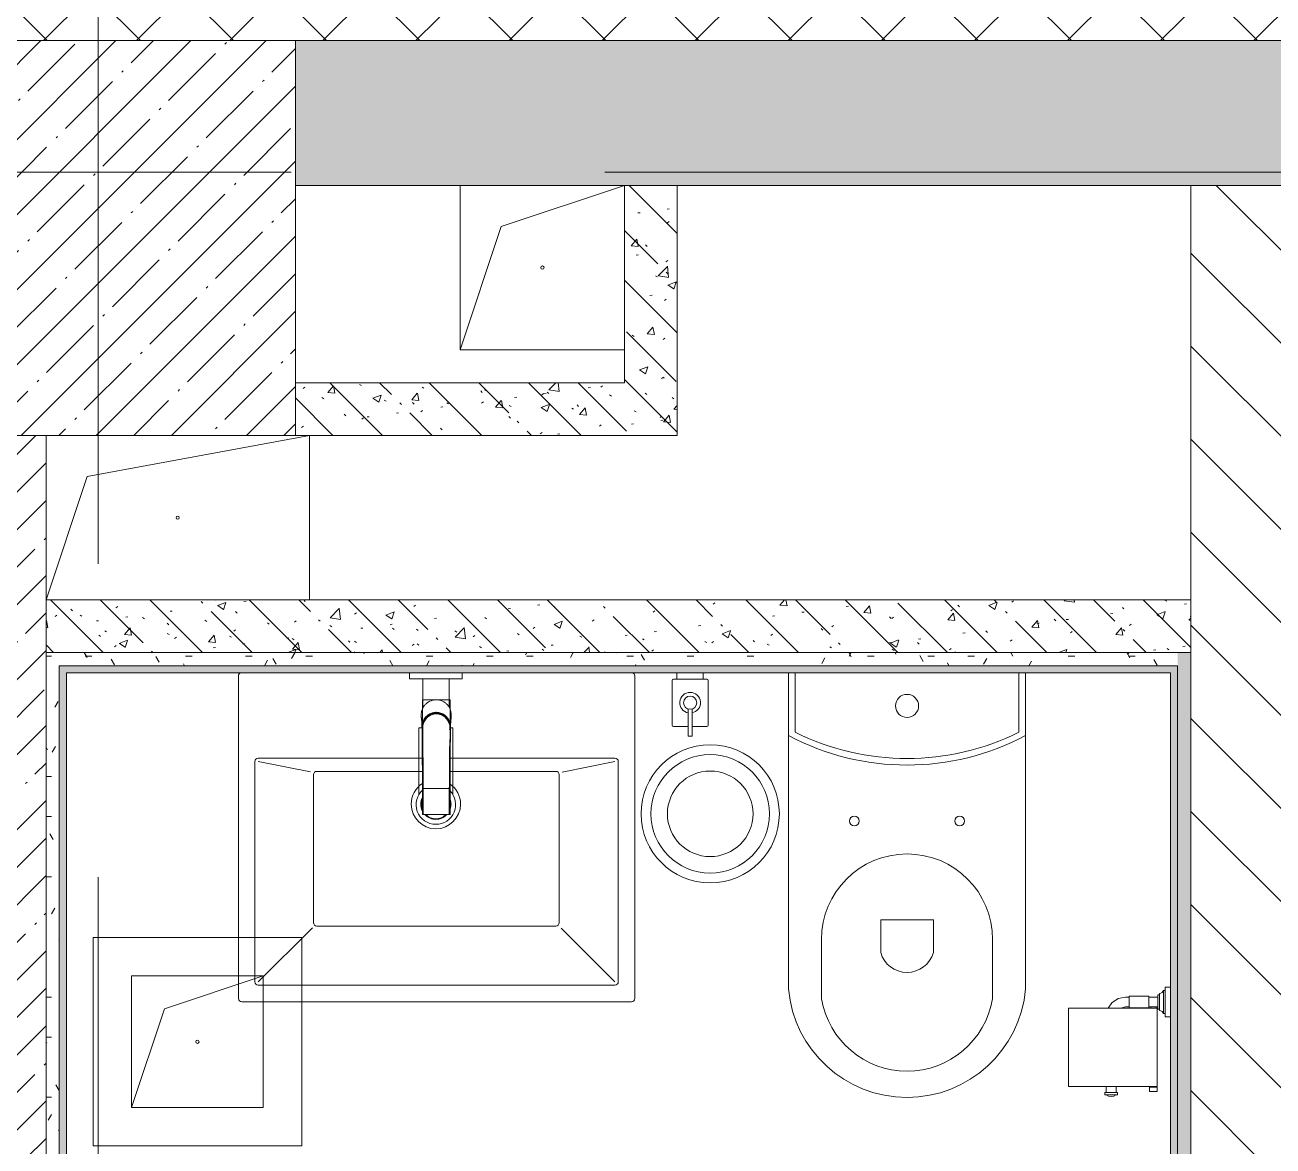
# Model space of a CAD drawing. Header units: millimetres. Extents: x -5714 to 188114, y -8553 to 29000.
# Drawn here: x 13899 to 15795, y 13520 to 15224 of the extents above; entities that cross this region are included whole.
import ezdxf

# ---------------------------------------------------------------- set-up
doc = ezdxf.new("R2010")
doc.units = ezdxf.units.MM
doc.linetypes.add('Осевая', pattern=[3175, 635, -476.25, 1587.5, -476.25])
for name, color, linetype, lineweight in [('0-1', 7, 'Continuous', 9), ('A-DETL-GENF', 7, 'Continuous', 9), ('A-GENM', 7, 'Continuous', 9), ('A-WALL', 7, 'Continuous', 9), ('I-WALL', 7, 'Continuous', 9), ('P-SANR-FIXT', 7, 'Continuous', 9), ('P-SANR-FIXT-1', 7, 'Continuous', 13), ('S-COLS', 7, 'Continuous', 9), ('Оси-2', 7, 'Осевая', 9)]:
    doc.layers.add(name, color=color, linetype=linetype, lineweight=lineweight)
doc.layers.add('A-WALL-1', color=7, linetype='Continuous', lineweight=9, true_color=0x3c3c3c)
doc.layers.add('A-WALL-FNSH-1', color=7, linetype='Continuous', lineweight=9, true_color=0x3c3c3c)
pattern_1 = [(135, (0, 0), (-75.43415, -75.43415), [106.68, -17.78, 3.556, -17.78]), (135, (0, 75.39), (-75.43415, -75.43415), []), (50, (0, 0), (127.5292, -11.1576), [13.335, -146.685]), (355, (0, 0), (-24.6697, 133.74), [10.668, -117.348]), (100.451, (10.63, -0.93), (102.8597, 122.5818), [11.333, -124.663]), (46.184, (0, 35.56), (189.7552, -29.4304), [20.002, -220.027]), (96.636, (15.81, 33.1), (166.1822, 173.1996), [17, -186.995]), (351.184, (0, 35.56), (166.184, 173.1976), [16.002, -176.022]), (21, (17.78, 26.67), (106.13027, -71.58603), [13.335, -146.685]), (326, (17.78, 26.67), (43.2619, 128.93175), [10.668, -117.348]), (71.451, (26.62, 20.7), (149.392, 57.34505), [11.333, -124.663]), (37.5, (0, 0), (2.16223, 59.18836), [3.353, -112.573, 3.353, -115.773, -117.792]), (37.5, (0, 0), (2.16223, 59.18836), [-235.052, 3.353, -114.44]), (7.5, (0, 0), (46.77386, 70.12615), [3.353, -64.567, 3.353, -109.906, -44.894]), (7.5, (0, 0), (46.77386, 70.12615), [-181.178, 3.353, -41.542]), (327.5, (-39.65, 0), (94.91367, -4.01009), [3.353, -41.097, 3.353, -135.331, -184.023]), (327.5, (-39.65, 0), (94.91367, -4.01009), [-183.134, 3.353, -180.67]), (317.5, (-57.43, 0), (103.69057, 17.79882), [3.353, -54.432, 3.353, -88.748, -130.683]), (317.5, (-57.43, 0), (103.69057, 17.79882), [-149.885, 3.353, -127.33])]
pattern_2 = [(45, (0, 0), (-57.02463, 57.02463), []), (45, (57.025, 0), (-57.02463, 57.02463), [100.806, -20.161, 3.353, -16.808])]
pattern_3 = [(0, (0, 0), (121.92, 30.48), [10.058, -81.382, 10.058, -81.382, -487.68]), (0, (0, 0), (121.92, 30.48), [-182.88, 10.058, -172.822, 10.058, -81.382, -213.36]), (0, (0, 0), (121.92, 30.48), [-457.2, 10.058, -50.902, 10.058, -142.342]), (120, (45.72, 15.24), (-87.356454, 90.345817), [10.058, -81.382, 10.058, -81.382, -487.68]), (120, (45.72, 15.24), (-87.356454, 90.345817), [-182.88, 10.058, -172.822, 10.058, -81.382, -213.36]), (120, (45.72, 15.24), (-87.356454, 90.345817), [-457.2, 10.058, -50.902, 10.058, -142.342]), (240, (60.96, 76.2), (-34.563546, -120.825817), [10.058, -81.382, 10.058, -81.382, -487.68]), (240, (60.96, 76.2), (-34.563546, -120.825817), [-182.88, 10.058, -172.822, 10.058, -81.382, -213.36]), (240, (60.96, 76.2), (-34.563546, -120.825817), [-457.2, 10.058, -50.902, 10.058, -142.342])]

# ---------------------------------------------------------------- blocks, each defined once
blk = doc.blocks.new('BSC_Колонна _Прямоугольная - 600х600-V3-План размещения напольных электротехнических лючков и розеток 3 этажа в осях 1-12')
at = {"layer": 'S-COLS'}
h = blk.add_hatch(dxfattribs=at)
h.set_pattern_fill('FP_4', color=256, style=0, pattern_type=2)
h.set_pattern_definition([(45, (-14010, -14900), (-57.02463, 57.02463), []), (45, (-13952.975, -14900), (-57.02463, 57.02463), [100.806, -20.161, 3.353, -16.808])])
h.paths.add_polyline_path([(-300, -300), (300, -300), (300, 300), (-300, 300), (-300, 25.7)])
for p, q in [((300, 300), (-300, 300)), ((-300, 300), (-300, -300)), ((300, -300), (300, 300)), ((-300, -300), (300, -300))]:
    blk.add_line(p, q, dxfattribs=at)
blk = doc.blocks.new('GM_Отверстие прямоугольное _в плите_ - Отверстие-V28-План размещения напольных электротехнических лючков и розеток 3 этажа в осях 1-12')
at = {"layer": 'A-GENM'}
for p, q in [((-137.5, 62.5), (200, 125)), ((200, 125), (200, -125)), ((200, -125), (200, 125)), ((-200, -125), (-137.5, 62.5))]:
    blk.add_line(p, q, dxfattribs=at)
for start, end in [(360, 180), (180, 360)]:
    blk.add_arc((0, 0), 2.5, start, end, dxfattribs=at)
blk = doc.blocks.new('GM_Отверстие прямоугольное _в плите_ - Отверстие-21611859-План размещения напольных электротехнических лючков и розеток 3 этажа в осях 1-12')
at = {"layer": 'A-GENM'}
for p, q in [((-100, -100), (-100, 100)), ((-100, 100), (100, 100)), ((100, 100), (-100, 100)), ((-100, 100), (-100, -100)), ((-50, 50), (100, 100)), ((100, 100), (100, -100)), ((100, -100), (100, 100)), ((-100, -100), (-50, 50)), ((100, -100), (-100, -100)), ((-100, -100), (100, -100))]:
    blk.add_line(p, q, dxfattribs=at)
for start, end in [(360, 180), (180, 360)]:
    blk.add_arc((0, 0), 2.5, start, end, dxfattribs=at)
blk = doc.blocks.new('GM_Отверстие прямоугольное _в плите_ - Отверстие-21605184-План размещения напольных электротехнических лючков и розеток 3 этажа в осях 1-12')
at = {"layer": 'A-GENM'}
for p, q in [((-125, -125), (-125, 125)), ((-125, 125), (-125, -125)), ((-62.5, 62.5), (125, 125)), ((-125, -125), (-62.5, 62.5)), ((125, -125), (-125, -125)), ((-125, -125), (125, -125))]:
    blk.add_line(p, q, dxfattribs=at)
for start, end in [(360, 180), (180, 360)]:
    blk.add_arc((0, 0), 2.5, start, end, dxfattribs=at)
blk = doc.blocks.new('мусорная корзина - Round_ Metal-30590745-План размещения напольных электротехнических лючков и розеток 3 этажа в осях 1-12')
at = {"layer": 'P-SANR-FIXT'}
for radius, start, end in [(105, 0, 180), (90, 360, 180), (65, 0, 180), (105, 180, 360), (90, 180, 360), (65, 180, 360)]:
    blk.add_arc((0, 0), radius, start, end, dxfattribs=at)
blk = doc.blocks.new('WC Seat_2 with Cistern-Wall Based - 640 x 360mm-30721024-План размещения напольных электротехнических лючков и розеток 3 этажа в осях 1-12')
at = {"layer": 'P-SANR-FIXT'}
for p, q in [((-5, 410.5), (-5, 500.5)), ((255, 500.5), (255, 410.5)), ((-55, 485.5), (-55, 100.5)), ((305, 100.5), (305, 485.5)), ((85, 430.5), (85, 380.5)), ((165, 380.5), (165, 430.5)), ((85, 380.5), (165, 380.5)), ((-55, 100.5), (-55, 5.5)), ((-45, 5.5), (-45, 95.6)), ((295, 95.6), (295, 5.5)), ((305, 5.5), (305, 100.5))]:
    blk.add_line(p, q, dxfattribs=at)
for centre, radius, start, end in [((125, 469.8), 180.7, 4.9791, 175.0209), ((125, 478.7), 131.8, 9.5273, 170.4727), ((125, 418.8), 41.7, 16.2602, 163.7398), ((125, 410.5), 130, 180, 360), ((45, 230.5), 7.5, 0, 180), ((45, 230.5), 7.5, 180, 360), ((205, 230.5), 7.5, 0, 180), ((205, 230.5), 7.5, 180, 360), ((125, -237), 382.5, 61.9275, 118.0725), ((125, -247), 382.5, 63.6122, 116.3878), ((125, 55.5), 17.5, 0, 180), ((125, 55.5), 17.5, 180, 360)]:
    blk.add_arc(centre, radius, start, end, dxfattribs=at)
blk = doc.blocks.new('Plumbing_Drainage_hansgrohe_56248XXX-RainDrain-Point-Complete-set-po - 800 Stainless Steel Optic-30807005-План размещения напольных электротехнических лючков и розеток 3 этажа в осях 1-12')
at = {"layer": 'A-DETL-GENF'}
for p, q in [((158.5, 158.5), (-158.5, 158.5)), ((-158.5, 158.5), (-158.5, -158.5)), ((158.5, -158.5), (158.5, 158.5)), ((-158.5, -158.5), (158.5, -158.5))]:
    blk.add_line(p, q, dxfattribs=at)
blk = doc.blocks.new('Sanitary_Toilet-Accessories_Gessi_Wall-mounted-paper-roll-holder-65449 - Chrome-30913797-План размещения напольных электротехнических лючков и розеток 3 этажа в осях 1-12')
at = {"layer": 'A-DETL-GENF'}
for p, q in [((15559.7, 13744.3), (15571, 13746.5)), ((15571, 13746.5), (15576.5, 13746.5)), ((15576.5, 13746.5), (15576.5, 13748)), ((15576.5, 13748), (15606.5, 13748)), ((15576.5, 13746.5), (15576.5, 13731.5)), ((15606.5, 13748), (15606.5, 13746.5)), ((15606.5, 13731.5), (15606.5, 13746.5)), ((15606.5, 13746.5), (15620, 13746.5)), ((15620, 13746.5), (15620, 13750)), ((15620, 13750), (15622.5, 13750)), ((15620, 13748), (15620, 13729.5)), ((15622.5, 13752), (15624.5, 13752.3)), ((15622.5, 13750), (15622.5, 13752)), ((15622.5, 13750), (15622.5, 13728)), ((15624.5, 13752.3), (15626.4, 13753.3)), ((15626.4, 13753.3), (15627.8, 13754.8)), ((15627.8, 13754.8), (15628.5, 13756.5)), ((15628.5, 13721.5), (15628.5, 13756.5)), ((15628.5, 13756.5), (15631, 13756.5)), ((15631, 13756.5), (15631, 13761.5)), ((15631, 13761.5), (15639, 13761.5)), ((15631, 13756.5), (15631, 13721.5)), ((15484.3, 13727.9), (15484.4, 13729.5)), ((15484.3, 13611.8), (15484.3, 13727.9)), ((15484.4, 13729.5), (15544.6, 13729.5)), ((15544.6, 13729.5), (15550.1, 13737.9)), ((15564.1, 13729.5), (15544.6, 13729.5)), ((15550.1, 13737.9), (15559.7, 13744.3)), ((15565.5, 13730.4), (15564.1, 13729.5)), ((15564.1, 13729.5), (15609.2, 13729.5)), ((15571, 13731.5), (15565.5, 13730.4)), ((15576.5, 13731.5), (15571, 13731.5)), ((15576.5, 13730), (15576.5, 13731.5)), ((15606.5, 13730), (15576.5, 13730)), ((15609.2, 13731.5), (15606.5, 13731.5)), ((15606.5, 13731.5), (15606.5, 13730)), ((15617.2, 13731.5), (15609.2, 13731.5)), ((15609.2, 13729.5), (15609.2, 13731.5)), ((15609.2, 13729.5), (15617.2, 13729.5)), ((15620, 13731.5), (15617.2, 13731.5)), ((15617.2, 13731.5), (15617.2, 13729.5)), ((15617.2, 13729.5), (15619.2, 13729.5)), ((15619.2, 13729.5), (15619.2, 13610.5)), ((15620, 13728), (15620, 13731.5)), ((15622.5, 13728), (15620, 13728)), ((15622.5, 13726), (15622.5, 13728)), ((15624.5, 13725.7), (15622.5, 13726)), ((15626.4, 13724.7), (15624.5, 13725.7)), ((15627.8, 13723.2), (15626.4, 13724.7)), ((15628.5, 13721.5), (15627.8, 13723.2)), ((15631, 13721.5), (15628.5, 13721.5)), ((15631, 13716.5), (15631, 13721.5)), ((15639, 13716.5), (15631, 13716.5)), ((15484.4, 13610.5), (15484.3, 13611.8)), ((15541.5, 13610.5), (15484.4, 13610.5)), ((15539.5, 13598), (15539.5, 13601.5)), ((15539.5, 13601.5), (15541.5, 13601.5)), ((15541.5, 13598), (15539.5, 13598)), ((15541.5, 13610.5), (15556.5, 13610.5)), ((15541.5, 13601.5), (15541.5, 13610.5)), ((15556.5, 13601.5), (15541.5, 13601.5)), ((15556.5, 13598), (15541.5, 13598)), ((15545, 13596.1), (15541.5, 13598)), ((15549, 13595.5), (15545, 13596.1)), ((15553, 13596.1), (15549, 13595.5)), ((15556.5, 13598), (15553, 13596.1)), ((15609.2, 13610.5), (15556.5, 13610.5)), ((15556.5, 13610.5), (15556.5, 13601.5)), ((15556.5, 13601.5), (15558.5, 13601.5)), ((15558.5, 13598), (15556.5, 13598)), ((15558.5, 13601.5), (15558.5, 13598)), ((15607.2, 13603), (15607.2, 13609.5)), ((15607.2, 13609.5), (15609.2, 13609.5)), ((15619.2, 13603), (15607.2, 13603)), ((15609.2, 13610.5), (15617.2, 13610.5)), ((15609.2, 13609.5), (15609.2, 13610.5)), ((15617.2, 13609.5), (15609.2, 13609.5)), ((15619.2, 13610.5), (15617.2, 13610.5)), ((15617.2, 13610.5), (15617.2, 13609.5)), ((15617.2, 13609.5), (15619.2, 13609.5)), ((15619.2, 13609.5), (15619.2, 13603))]:
    blk.add_line(p, q, dxfattribs=at)
blk = doc.blocks.new('сифон - Для раковины-30610345-План размещения напольных электротехнических лючков и розеток 3 этажа в осях 1-12')
at = {"layer": 'P-SANR-FIXT'}
for p, q in [((200, 40), (191.1, 40)), ((191.1, -40), (191.1, 40)), ((116.7, 26), (15, 26)), ((116.7, 26), (116.7, 19.7)), ((15, -26), (116.7, -26)), ((116.7, -20.9), (116.7, -26)), ((191.1, -40), (200, -40))]:
    blk.add_line(p, q, dxfattribs=at)
for start, end in [(40.2416, 180), (180, 315)]:
    blk.add_arc((0, 0), 30, start, end, dxfattribs=at)
at = {"layer": 'P-SANR-FIXT-1'}
for p, q in [((49, 20), (21.9, 20)), ((56, 20), (49, 20)), ((75, 20), (56, 20)), ((118.5, 20), (85.7, 20)), ((122.9, 20), (119.7, 20)), ((191.1, 20), (145.8, 20)), ((123.1, -20), (127.1, -20)), ((147.8, -20), (191.1, -20))]:
    blk.add_line(p, q, dxfattribs=at)
for radius, start, end in [(22.5, 62.2699, 118.0415), (21.5, 66.1704, 114.1325), (22.5, 134.3235, 180), (22.5, 180, 226.2662), (21.5, 136.6198, 180), (21.5, 180, 223.8422), (22.5, 246.9241, 292.7848), (21.5, 252, 288)]:
    blk.add_arc((0, 0), radius, start, end, dxfattribs=at)
blk = doc.blocks.new('раковина - 400 x 500mm-30602016-План размещения напольных электротехнических лючков и розеток 3 этажа в осях 1-12')
at = {"layer": 'P-SANR-FIXT'}
for p, q in [((-249.5, 5), (-249.5, 495)), ((-244.5, 500), (347.5, 500)), ((352.5, 495), (352.5, 5)), ((-219.5, 475), (322.5, 475)), ((-224.5, 135), (-224.5, 470)), ((-219.5, 470), (-137.6, 388.1)), ((322.5, 470), (240.2, 387.7)), ((327.5, 470), (327.5, 135)), ((-134.5, 155), (-134.5, 380)), ((-129.5, 385), (233.5, 385)), ((238.5, 155), (238.5, 380)), ((-219.5, 135), (-139.5, 151)), ((-126, 150), (-129.5, 150)), ((32.1, 150), (-126, 150)), ((233.5, 150), (72, 150)), ((322.5, 135), (242.8, 150.5)), ((32, 130), (-219.5, 130)), ((322.5, 130), (72, 130))]:
    blk.add_line(p, q, dxfattribs=at)
for centre, radius, start, end in [((-244.5, 495), 5, 90, 180), ((347.5, 495), 5, 0, 90), ((-219.5, 470), 5, 90, 180), ((322.5, 470), 5, 0, 90), ((-129.5, 380), 5, 90, 180), ((233.5, 380), 5, 0, 90), ((52.6, 199.9), 37.5, 0, 180), ((52.6, 199.9), 23, 45, 135), ((52.6, 199.9), 23, 0, 25.5883), ((52.6, 199.9), 37.5, 180, 235.1788), ((52.6, 199.9), 23, 161.2945, 180), ((52.6, 199.9), 23, 180, 198.334), ((52.6, 199.9), 37.5, 302.8581, 0), ((52.6, 199.9), 23, 334.8857, 0), ((-129.5, 155), 5, 180, 270), ((233.5, 155), 5, 270, 0), ((-219.5, 135), 5, 180, 270), ((322.5, 135), 5, 270, 360), ((-244.5, 5), 5, 180, 253.6883), ((347.5, 5), 5, 286.3117, 360)]:
    blk.add_arc(centre, radius, start, end, dxfattribs=at)
blk = doc.blocks.new('смеситель для раковины - Default-30607276-План размещения напольных электротехнических лючков и розеток 3 этажа в осях 1-12')
at = {"layer": '0-1'}
for p, q in [((-20.7, -16.7), (-20.7, -17.2)), ((20.8, -17.2), (20.8, -16.7)), ((22.8, -3), (21.8, -15.6)), ((-20.4, -97.4), (-20.3, -110)), ((-19.8, -111.8), (19.8, -111.8)), ((20.3, -110), (20.4, -97.4)), ((-19.8, -151.6), (19.7, -151.6))]:
    blk.add_line(p, q, dxfattribs=at)
at = {"layer": '0-1', "flags": 128}
for points in [[(12.1, 0.1), (14.4, -1.7), (18.1, -6.1), (20.4, -11.5), (21.2, -17.2), (21.2, -36.2), (21.1, -56), (21, -111.4)], [(-21.8, -15.6), (-22.1, -11.2), (-22.8, -3)], [(-18.9, -7.6), (-20, -10.3), (-20.8, -13.1), (-21.1, -18.6), (-21.1, -48.6), (-21.1, -93.2)], [(20.8, -150.7), (20.8, -150.6), (20.7, -150.3), (20.7, -149.8), (20.7, -149), (20.8, -147.8), (20.8, -146.9), (20.8, -145.1), (20.8, -142.9), (20.9, -128.2), (21.1, -55.9), (21.1, -88)], [(-20.7, -150.6), (-20.7, -150.5), (-20.7, -150.2), (-20.7, -149.8), (-20.7, -149.1), (-20.7, -148.1), (-20.7, -147.4), (-20.7, -146.4), (-20.7, -144.9), (-20.8, -144), (-20.8, -120.4), (-21.1, -93.2)], [(-19.8, -111.8), (-19.9, -111.8), (-20, -111.8), (-20.1, -111.8), (-20.1, -111.7), (-20.2, -111.7), (-20.3, -111.6), (-20.3, -111.5), (-20.3, -111.5), (-20.3, -111.4), (-20.3, -111.4), (-20.3, -111.4), (-20.3, -111.3), (-20.3, -111.2), (-20.3, -111), (-20.3, -110.8), (-20.3, -110.6), (-20.3, -110.3), (-20.3, -110)], [(20.3, -110), (20.3, -110.3), (20.3, -110.5), (20.3, -110.8), (20.3, -111), (20.3, -111.1), (20.3, -111.3), (20.3, -111.5), (20.3, -111.5), (20.3, -111.5), (20.2, -111.6), (20.2, -111.7), (20.1, -111.7), (20.1, -111.8), (19.8, -111.8)], [(20.9, -146.2), (20.9, -147.7), (20.8, -148.8), (20.8, -149.8), (20.8, -150.4), (20.7, -151.2), (20.6, -151.3), (20.5, -151.4), (20.4, -151.5), (20.2, -151.6), (20, -151.6), (19.7, -151.6)]]:
    blk.add_lwpolyline(points, dxfattribs=at)
at = {"layer": 'P-SANR-FIXT'}
for p, q in [((-21, -151.6), (-21, 23)), ((-21, 23), (21, 23)), ((21, 23), (21, -151.6)), ((0.6, 2.8), (-0.6, 2.8)), ((20.4, -11.1), (19.4, -12.9)), ((20.8, -19.8), (20.9, -18.5)), ((21.1, -18.4), (20.9, -18.4)), ((22.9, -0.9), (22.5, -5)), ((-20.8, -19.8), (-21, -19.9)), ((-20.8, -19.8), (-20.4, -22)), ((20.4, -22), (20.8, -19.8)), ((20.8, -19.8), (21, -19.9)), ((-19.8, -111.7), (-19.7, -144)), ((19.7, -144), (19.8, -111.7)), ((21, -151.6), (-21, -151.6))]:
    blk.add_line(p, q, dxfattribs=at)
at = {"layer": 'P-SANR-FIXT', "flags": 128}
for points in [[(11.1, -0.4), (9.8, 0.4), (6.1, 1.8), (2.1, 2.5), (-2.1, 2.5), (-6.1, 1.8), (-9.8, 0.4), (-13.1, -1.6), (-15.9, -4.1)], [(-0.6, 3.9), (-0.3, 3.9), (-0.1, 3.9), (0.1, 3.9), (0.3, 3.9), (0.6, 3.9)], [(-21.1, -16.4), (-21.1, -16.8), (-21.1, -17.2), (-21.1, -17.6), (-21.1, -18), (-21.1, -18.4)], [(-21.1, -88.1), (-20.9, -138.9), (-20.9, -145.3), (-20.8, -150.2), (-20.7, -149.4), (-20.7, -143.7), (-20.8, -118.3), (-21, -67.6), (-21.1, -42.2), (-21.1, -16.9)], [(-20.9, -18.5), (-20.9, -18.5), (-21, -18.5), (-21, -18.6), (-21, -18.6), (-21.1, -18.6), (-21.1, -18.6), (-21.1, -18.6)], [(-20.9, -18.5), (-20.9, -19.2), (-20.8, -19.8)], [(15.9, -4.1), (13.1, -1.6), (11.5, -0.5)], [(21.1, -16.9), (21.1, -42.2), (21, -67.6), (20.8, -118.3), (20.7, -143.7), (20.7, -149.4), (20.8, -150.2), (20.9, -145.3), (20.9, -138.9), (21.1, -88.1)], [(21.1, -18.4), (21.1, -18), (21.1, -17.6), (21.1, -17.2), (21.1, -16.8), (21.1, -16.4)], [(21.8, -15.2), (22.1, -10.8), (22.3, -7.9), (22.5, -5.6), (22.7, -3.2), (22.9, -0.9)], [(-19.9, -145.2), (-19.9, -133.8), (-20, -122.4), (-20, -111), (-20.1, -99.6), (-20.1, -88.1)], [(20.1, -88.1), (20.1, -94.5), (20.1, -100.8), (20, -107.2), (20, -113.5), (20, -119.9), (20, -126.2), (19.9, -132.6), (19.9, -138.9), (19.9, -145.2)]]:
    blk.add_lwpolyline(points, dxfattribs=at)
at = {"layer": 'P-SANR-FIXT'}
for centre, major_axis, ratio, start_param, end_param in [((0, -17.2), (20.8, 0), 0.98634, 0.924777, 2.669203), ((0, -16.7), (20.8, 0), 0.98634, 1.475706, 2.006619), ((0, -16.7), (20.8, 0), 0.98634, 1.175826, 1.320266), ((0, -17.2), (-20.8, 0), 0.98634, 5.983401, 6.283185), ((0, -16.7), (20.8, 0), 0.98634, 2.911123, 3.141593), ((0, -17.2), (20.8, 0), 0.98634, 3.141593, 3.245131), ((0, -16.7), (20.8, 0), 0.98634, 2.513274, 2.712058), ((0, -16.7), (20.8, 0), 0.98634, 2.199532, 2.288423), ((0, -16.7), (20.8, 0), 0.98634, 0.436433, 0.906939), ((0, -17.2), (20.8, 0), 0.98634, 0.478372, 0.784046), ((0, -17.2), (20.8, 0), 0.98634, 0, 0.299784), ((0, -16.7), (20.8, 0), 0.98634, 0, 0.23047), ((0, -17.2), (20.8, 0), 0.98634, 6.179646, 6.283185), ((-19.8, -109.7), (0.5, 0.002), 0.095848, 1.570429, 3.124299), ((19.8, -109.7), (-0.5, 0.002), 0.095846, 3.158887, 4.712983)]:
    blk.add_ellipse(centre, major_axis=major_axis, ratio=ratio, start_param=start_param, end_param=end_param, dxfattribs=at)
for points, knots in [([(-22.9, -0.3), (-22.9, 2.5), (-22.3, 6.4), (-20, 11.4), (-17.7, 14.7), (-14.9, 17.6), (-11.6, 20), (-7.9, 21.7), (-4.5, 22.6), (-1.5, 23), (1.9, 23), (6, 22.4), (10, 20.8), (12.8, 19.1), (14.8, 17.5), (16.7, 15.8), (18.8, 13.3), (21.9, 8.1), (22.9, 3.2), (22.9, -0.3)], [0, 0, 0, 0, 0.111111, 0.166667, 0.222222, 0.277778, 0.333333, 0.388889, 0.444444, 0.479167, 0.513889, 0.583333, 0.652778, 0.6875, 0.722222, 0.756944, 0.791667, 0.861111, 1, 1, 1, 1]), ([(-21.1, -16.9), (-21.1, -15.9), (-21, -14.3), (-20.6, -12.1), (-20.1, -10.6), (-19.6, -9), (-18.7, -7.1), (-17.3, -4.8), (-15.2, -2.3), (-12.8, -0.2), (-10, 1.5), (-7, 2.8), (-3.8, 3.7), (-1.6, 3.9), (-0.6, 3.9)], [0, 0, 0, 0, 0.1, 0.15, 0.2, 0.25, 0.3, 0.4, 0.5, 0.6, 0.7, 0.8, 0.9, 1, 1, 1, 1]), ([(21.1, -16.4), (21.1, -16), (21, -15.1), (20.8, -13.8), (20.6, -12.6), (20.3, -11.7), (20.2, -11.2), (20, -10.9), (19.9, -10.5), (19.7, -9.9), (19.3, -9), (18.6, -7.6), (17.7, -6.2), (17, -5.2), (16.4, -4.5), (15.8, -3.8), (15, -3), (13.9, -2), (12.7, -1.2), (11.7, -0.5), (10.9, -0.1), (10.1, 0.3), (9, 0.9), (6.9, 1.7), (2.6, 2.8), (-2.6, 2.8), (-6.9, 1.7), (-9.2, 0.7), (-11.2, -0.2), (-13.2, -1.5), (-14.9, -2.9), (-16.1, -4.2), (-17.3, -5.5), (-18.5, -7.2), (-19.6, -9.3), (-20.7, -12.4), (-21.1, -14.8), (-21.1, -16.4)], [0, 0, 0, 0, 0.027778, 0.055556, 0.083333, 0.097222, 0.104167, 0.111111, 0.118056, 0.125, 0.138889, 0.166667, 0.194444, 0.208333, 0.222222, 0.236111, 0.25, 0.277778, 0.305556, 0.319444, 0.333333, 0.347222, 0.361111, 0.388889, 0.444444, 0.555556, 0.611111, 0.638889, 0.666667, 0.708333, 0.75, 0.770833, 0.791667, 0.833333, 0.875, 0.916667, 1, 1, 1, 1]), ([(-0.6, 2.8), (-0.6, 2.9), (-0.6, 3.2), (-0.6, 3.6), (-0.6, 3.8), (-0.6, 3.9), (-0.6, 3.9)], [0, 0, 0, 0, 0.363636, 0.545455, 0.727273, 1, 1, 1, 1]), ([(0.6, 3.9), (2.7, 3.9), (7.1, 3.1), (12.9, 0), (16.7, -3.9), (19, -7.6), (20.2, -10.6), (21, -13.7), (21.1, -15.9), (21.1, -16.9)], [0, 0, 0, 0, 0.2, 0.4, 0.6, 0.7, 0.8, 0.9, 1, 1, 1, 1]), ([(0.6, 2.8), (0.6, 2.9), (0.6, 3.2), (0.6, 3.6), (0.6, 3.8), (0.6, 3.9), (0.6, 3.9)], [0, 0, 0, 0, 0.363636, 0.545455, 0.727273, 1, 1, 1, 1]), ([(-22.9, -0.9), (-22.9, -1.5), (-22.8, -2.5), (-22.7, -3.8), (-22.6, -4.8), (-22.5, -5.7), (-22.4, -6.6), (-22.3, -7.5), (-22.2, -8.7), (-22.1, -10.1), (-22, -12.1), (-21.9, -13.9), (-21.8, -15.2)], [0, 0, 0, 0, 0.166667, 0.25, 0.333333, 0.416667, 0.5, 0.583333, 0.666667, 0.75, 0.833333, 1, 1, 1, 1]), ([(-21.8, -15.2), (-21.8, -16.2), (-21.7, -18.4), (-21.6, -22.6), (-21.5, -27.6), (-21.4, -33.2), (-21.4, -38.3), (-21.3, -42.6), (-21.3, -45.9), (-21.3, -49.3), (-21.3, -52.8), (-21.2, -55.7), (-21.2, -58), (-21.2, -59.8), (-21.2, -61.5), (-21.2, -63.9), (-21.2, -66.8), (-21.2, -70.4), (-21.2, -73.9), (-21.1, -77.5), (-21.1, -82.2), (-21.1, -85.7), (-21.1, -88.1)], [0, 0, 0, 0, 0.083333, 0.166667, 0.25, 0.333333, 0.416667, 0.458333, 0.5, 0.541667, 0.583333, 0.625, 0.645833, 0.666667, 0.6875, 0.708333, 0.75, 0.791667, 0.833333, 0.875, 0.916667, 1, 1, 1, 1]), ([(-21.1, -18.4), (-21.1, -19.2), (-21.1, -20.8), (-21.1, -23.1), (-21.1, -25), (-21, -26.5), (-21, -27.6), (-21, -28.6), (-21, -30), (-21, -31.7), (-21, -33.4), (-21, -34.6), (-20.9, -35.2), (-20.9, -35.7), (-20.9, -36.3), (-20.9, -36.9), (-20.9, -38.1), (-20.9, -39.8), (-20.9, -41.4), (-20.8, -42.8), (-20.8, -44.1), (-20.8, -45.8), (-20.8, -48.6), (-20.7, -53.5), (-20.6, -60.7), (-20.6, -68.9), (-20.5, -76.5), (-20.5, -85.7), (-20.4, -92.7), (-20.4, -97.4)], [0, 0, 0, 0, 0.027778, 0.055556, 0.083333, 0.097222, 0.111111, 0.125, 0.138889, 0.166667, 0.194444, 0.208333, 0.215278, 0.222222, 0.229167, 0.236111, 0.25, 0.277778, 0.305556, 0.319444, 0.333333, 0.361111, 0.388889, 0.444444, 0.555556, 0.666667, 0.75, 0.833333, 1, 1, 1, 1]), ([(-21.1, -18.6), (-21.1, -18.7), (-21.1, -18.9), (-21.1, -19.2), (-21, -19.5), (-21, -19.7), (-21, -19.9)], [0, 0, 0, 0, 0.333333, 0.5, 0.666667, 1, 1, 1, 1]), ([(-20, -10.9), (-20.1, -11.4), (-20.5, -12.6), (-20.7, -13.9), (-20.8, -14.6)], [0, 0, 0, 0, 0.4, 1, 1, 1, 1]), ([(-15.9, -4.1), (-16.7, -5), (-18.4, -7.2), (-19.5, -9.5), (-20, -10.9)], [0, 0, 0, 0, 0.444444, 1, 1, 1, 1]), ([(20, -10.9), (19.6, -9.8), (18.5, -7.4), (17, -5.2), (15.9, -4.1)], [0, 0, 0, 0, 0.444444, 1, 1, 1, 1]), ([(20.8, -14.6), (20.7, -14.1), (20.5, -12.8), (20.2, -11.6), (20, -10.9)], [0, 0, 0, 0, 0.444444, 1, 1, 1, 1]), ([(20.4, -97.4), (20.4, -91.1), (20.5, -81.8), (20.6, -69.7), (20.7, -60), (20.7, -52.6), (20.8, -47.4), (20.8, -45.2), (20.8, -43.5), (20.9, -41.8), (20.9, -39.8), (20.9, -37.7), (20.9, -36.2), (20.9, -35.4), (21, -34.1), (21, -32.6), (21, -31), (21, -29.7), (21, -28.6), (21, -27.7), (21, -26.8), (21.1, -25.6), (21.1, -22.9), (21.1, -20.4), (21.1, -18.4)], [0, 0, 0, 0, 0.222222, 0.333333, 0.444444, 0.583333, 0.618056, 0.652778, 0.670139, 0.6875, 0.722222, 0.756944, 0.774306, 0.782986, 0.791667, 0.826389, 0.84375, 0.861111, 0.878472, 0.887153, 0.895833, 0.913194, 0.930556, 1, 1, 1, 1]), ([(21.1, -88.1), (21.1, -85.1), (21.1, -80.6), (21.2, -74.5), (21.2, -69.9), (21.2, -65.1), (21.2, -60), (21.2, -55.1), (21.3, -50.9), (21.3, -47.5), (21.3, -44.7), (21.3, -42.6), (21.4, -41), (21.4, -39.8), (21.4, -38.7), (21.4, -37.3), (21.4, -35.8), (21.4, -34.1), (21.5, -32.1), (21.5, -29.7), (21.5, -27), (21.6, -24.6), (21.7, -21.6), (21.7, -18.3), (21.8, -16.1), (21.8, -15.2)], [0, 0, 0, 0, 0.071429, 0.107143, 0.142857, 0.178571, 0.214286, 0.25, 0.285714, 0.321429, 0.357143, 0.392857, 0.410714, 0.428571, 0.446429, 0.464286, 0.5, 0.535714, 0.571429, 0.625, 0.678571, 0.732143, 0.785714, 0.892857, 1, 1, 1, 1]), ([(-20.6, -41.3), (-20.6, -41.2), (-20.7, -40.7), (-20.7, -40.1), (-20.8, -39.3), (-20.9, -38.5), (-20.9, -37.4), (-21, -35.5), (-21, -33.1), (-21, -30.9), (-20.9, -29.4), (-20.9, -28.7), (-20.9, -28.1), (-20.9, -27.6), (-20.9, -26.9), (-20.9, -25.6), (-20.9, -23.9), (-20.9, -21.9), (-21, -20.5), (-21, -19.9)], [0.6742747, 0.6742747, 0.6742747, 0.6742747, 0.6785714, 0.6964286, 0.7053571, 0.7142857, 0.7321429, 0.75, 0.7857143, 0.8214286, 0.8392857, 0.8482143, 0.8571429, 0.8660714, 0.875, 0.8928571, 0.9285714, 0.9642857, 1, 1, 1, 1]), ([(20.7, -37.5), (20.7, -37.9), (20.6, -38.5), (20.5, -39.2), (20.5, -40), (20.4, -41.3), (20.4, -43), (20.4, -44.6), (20.4, -45.8), (20.4, -46.4), (20.4, -46.9), (20.4, -47.4), (20.4, -48.1), (20.3, -49.2), (20.3, -50.7), (20.3, -52.6), (20.3, -54.6), (20.3, -57), (20.2, -60.3), (20.1, -66.9), (20, -78.4), (19.9, -90.5), (19.9, -97.4)], [0.2698282, 0.2698282, 0.2698282, 0.2698282, 0.2857143, 0.2946429, 0.3035714, 0.3214286, 0.3571429, 0.3928571, 0.4107143, 0.4196429, 0.4285714, 0.4375, 0.4464286, 0.4642857, 0.5, 0.5357143, 0.5714286, 0.6071429, 0.6428571, 0.7142857, 0.8571429, 1, 1, 1, 1]), ([(21, -19.9), (21, -20.5), (21, -21.9), (20.9, -23.9), (20.9, -25.6), (20.9, -26.8), (20.9, -27.5), (20.9, -28.3), (20.9, -29.2), (20.9, -30.9), (20.9, -32.5), (20.9, -33.6), (20.9, -33.9)], [0, 0, 0, 0, 0.0357143, 0.0714286, 0.1071429, 0.125, 0.1339286, 0.1428571, 0.1607143, 0.1785714, 0.2142857, 0.2233019, 0.2233019, 0.2233019, 0.2233019]), ([(-19.9, -97.4), (-19.9, -90.5), (-20, -78.4), (-20.1, -67), (-20.2, -60.5), (-20.2, -57.1), (-20.3, -54.8), (-20.3, -52.7), (-20.3, -50.8), (-20.3, -49.3), (-20.3, -48.2), (-20.4, -47.6), (-20.4, -47), (-20.4, -46.5), (-20.5, -45.9), (-20.5, -44.9), (-20.5, -44.1), (-20.5, -43.6)], [0, 0, 0, 0, 0.1428571, 0.2857143, 0.3571429, 0.3928571, 0.4285714, 0.4642857, 0.5, 0.5357143, 0.5535714, 0.5625, 0.5714286, 0.5803571, 0.5892857, 0.6071429, 0.6334797, 0.6334797, 0.6334797, 0.6334797]), ([(21, -86.6), (20.9, -86.7), (20.9, -86.8), (20.9, -87), (20.8, -87.2), (20.7, -87.5), (20.6, -87.8), (20.5, -88), (20.4, -88.2), (20.3, -88.3), (20.2, -88.2), (20.1, -88.1)], [0.4, 0.4, 0.4, 0.4, 0.4375, 0.5, 0.6, 0.65, 0.7, 0.75, 0.79375, 0.875, 1, 1, 1, 1]), ([(-19.8, -109.7), (-19.8, -110.1), (-19.8, -110.9), (-19.8, -111.7), (-19.8, -111.8), (-19.8, -111.8)], [0, 0, 0, 0, 0.2, 0.4, 0.5304452, 0.5304452, 0.5304452, 0.5304452]), ([(19.8, -111.8), (19.8, -111.8), (19.8, -111.7), (19.8, -110.9), (19.8, -110.1), (19.8, -109.7)], [0.4695252, 0.4695252, 0.4695252, 0.4695252, 0.6, 0.8, 1, 1, 1, 1]), ([(-19.8, -151.6), (-19.8, -151.6), (-19.8, -151.4), (-19.8, -149.5), (-19.9, -146.7), (-19.9, -145.2)], [0.5274141, 0.5274141, 0.5274141, 0.5274141, 0.6, 0.8, 1, 1, 1, 1]), ([(-19.7, -144), (-19.7, -145.5), (-19.7, -148.5), (-19.7, -151.2), (-19.7, -151.6), (-19.8, -151.6)], [0, 0, 0, 0, 0.2, 0.4, 0.5271653, 0.5271653, 0.5271653, 0.5271653]), ([(19.7, -151.6), (19.7, -151.6), (19.7, -151.6), (19.7, -151.2), (19.7, -150), (19.7, -148.3), (19.7, -146.2), (19.7, -144.8), (19.7, -144)], [0.4725879, 0.4725879, 0.4725879, 0.4725879, 0.5, 0.6, 0.7, 0.8, 0.9, 1, 1, 1, 1]), ([(19.9, -145.2), (19.9, -146), (19.9, -147.4), (19.8, -149.3), (19.8, -150.7), (19.8, -151.5), (19.8, -151.6), (19.7, -151.6)], [0, 0, 0, 0, 0.1, 0.2, 0.3, 0.4, 0.4724791, 0.4724791, 0.4724791, 0.4724791])]:
    blk.add_open_spline(points, degree=3, knots=knots, dxfattribs=at)
for points in [[(-20.7, -19.9), (-20.7, -17.5), (-19.9, -12.6), (-16.3, -6), (-10.7, -1.1), (-3.7, 1.6), (3.8, 1.6), (10.7, -1.1), (16.3, -6), (19.9, -12.6), (20.7, -17.5), (20.7, -19.9)], [(-0.6, 2.8), (-1.4, 2.7), (-2.2, 2.7), (-3, 2.5)], [(-22.6, -4.9), (-22.8, -3.6), (-22.9, -2.2), (-22.9, -0.9)], [(-21.4, -18.8), (-21.7, -17.6), (-21.8, -16.4), (-21.8, -15.2)], [(-21.1, -18.5), (-21.1, -18.4), (-21, -18.4), (-20.9, -18.4)], [(-20.8, -14.6), (-20.8, -15.2), (-20.9, -16.5), (-20.9, -17.7), (-20.9, -18.3)], [(-19.4, -12.9), (-19.8, -12.3), (-20.1, -11.7), (-20.4, -11.1)], [(21.8, -15.2), (21.8, -17.6), (21.2, -20.1), (20.2, -22.3)], [(20.9, -18.4), (20.9, -17.8), (20.9, -16.5), (20.8, -15.2), (20.8, -14.6)], [(20.9, -18.5), (21, -18.5), (21.1, -18.5), (21.1, -18.5)], [(21, -19.9), (21, -19.8), (21, -19.6), (21.1, -19.4), (21.1, -19.2), (21.1, -18.9), (21.1, -18.7), (21.1, -18.6), (21.1, -18.5)], [(-20.2, -22.3), (-20.6, -21.4), (-21, -20.5), (-21.2, -19.5)], [(-21, -19.9), (-20.9, -20.8), (-20.7, -21.7), (-20.4, -22.5)], [(20.4, -22.5), (20.7, -21.7), (20.9, -20.8), (21, -19.9)], [(-20.8, -88.2), (-20.7, -88.2), (-20.5, -88.2), (-20.2, -88.1), (-20.1, -88.1)], [(-20.1, -88.1), (-20.1, -87.3), (-20.1, -86.5), (-20, -85.7)], [(20, -85.7), (20.1, -86.5), (20.1, -87.3), (20.1, -88.1)], [(-19.8, -111.8), (-19.8, -111.8), (-19.8, -111.8), (-19.8, -111.8)], [(19.8, -111.8), (19.8, -111.8), (19.8, -111.8), (19.8, -111.8)]]:
    blk.add_open_spline(points, degree=3, dxfattribs=at)
blk = doc.blocks.new('TOY_Диспансер мыло - Дозатор Elegance new 11654 019001 хром-31009501-План размещения напольных электротехнических лючков и розеток 3 этажа в осях 1-12')
at = {"layer": 'A-GENM'}
for p, q in [((97.5, -84.7), (97.5, -17)), ((99.5, -15), (105, -15)), ((105, -15), (105, -5.5)), ((145, -15), (105, -15)), ((145, -5.5), (145, -15)), ((145, -15), (150.5, -15)), ((152.5, -17), (152.5, -84.7)), ((122.2, -87.7), (122.2, -60.3)), ((127.9, -60.3), (127.9, -87.7)), ((122.2, -86.7), (99.5, -86.7)), ((122.2, -86.7), (102.9, -86.7)), ((122.2, -101.6), (122.2, -86.7)), ((146.9, -86.7), (127.9, -86.7)), ((127.9, -86.7), (127.9, -101.6)), ((150.5, -86.7), (127.9, -86.7)), ((127.9, -101.6), (122.2, -101.6))]:
    blk.add_line(p, q, dxfattribs=at)
blk.add_circle((125, -50.7), 10, dxfattribs=at)
for centre, radius, start, end in [((99.5, -17), 2, 90, 180), ((150.5, -17), 2, 0, 90), ((125, -50.7), 15.7, 280.635, 259.5647), ((99.5, -84.7), 2, 180, 270), ((150.5, -84.7), 2, 270, 0)]:
    blk.add_arc(centre, radius, start, end, dxfattribs=at)

msp = doc.modelspace()

# ---------------------------------------------------------------- hatches: boundary and pattern name
at = {"layer": 'A-WALL'}
h = msp.add_hatch(dxfattribs=at)
h.set_pattern_fill('FP_9', color=256, style=0, pattern_type=2)
h.set_pattern_definition([(45, (0, 0), (-70.71068, 70.71068), []), (135, (0, 0), (-70.71068, -70.71068), [])])
h.paths.add_polyline_path([(38086.5, 15200), (38282.7, 15200), (38282.7, 15350), (37810, 15350), (37810, 15200)])
h.paths.add_polyline_path([(34721.1, 15200), (35410, 15200), (35410, 15350), (34660, 15350), (34660, 15200)])
h.paths.add_polyline_path([(33711.5, 15200), (33760, 15200), (33760, 15350), (33610, 15350), (33610, 15200)])
h.paths.add_polyline_path([(32110, 15200), (32110, 15350), (30017, 15349), (30017, 15288), (30014, 15285), (29240, 15285), (29237, 15288), (29236.3, 15350), (25610.3, 15349), (25610.3, 15288), (25607.3, 15285), (24433.3, 15285), (24430.3, 15288), (24429.5, 15350), (19790, 15349), (19790, 15288), (19787, 15285), (19013, 15285), (19010, 15288), (19009.3, 15350), (14783, 15349), (14781.9, 15285.7), (14780, 15285), (14603.7, 15286.1), (14603, 15288), (14602.3, 15350), (12860, 15350), (12860, 15200), (32028.8, 15200)])
h.paths.add_polyline_path([(9760, 15200), (9760, 15350), (9160, 15350), (9160, 15200)])
h.paths.add_polyline_path([(8260, 15200), (8260, 15350), (7660, 15350), (7660, 15200), (7798.1, 15200)])
h.paths.add_polyline_path([(6760, 15200), (6760, 15350), (40, 15350), (40, 15293), (-110, 15293), (-110, 15200), (6452, 15200)])
h.paths.add_polyline_path([(33010, 15200), (33240, 15200), (33240, 15350), (33010, 15350)])
at = {"layer": 'I-WALL'}
h = msp.add_hatch(dxfattribs=at)
h.set_pattern_fill('FP_10', color=256, style=0, pattern_type=2)
h.set_pattern_definition(pattern_2)
h.paths.add_polyline_path([(21910, 14980), (21910, 15200), (18710.3, 15200), (18710.3, 14980), (20210, 14980)])
h.paths.add_polyline_path([(22605.8, 14980), (25810, 14980), (25810, 15200), (22510, 15200), (22510, 14980)])
h.paths.add_polyline_path([(26410, 14980), (30010, 14980), (30010, 15200), (26410, 15200), (26410, 15094.6)])
h.paths.add_polyline_path([(30790, 14980), (32110, 14980), (32110, 15200), (30610, 15200), (30610, 14980), (30682.7, 14980)])
h.paths.add_polyline_path([(14890, 14980), (18110.3, 14980), (18110.3, 15200), (14310, 15200), (14310, 14980), (14865.4, 14980)])
h = msp.add_hatch(dxfattribs=at)
h.set_pattern_fill('FP_17', color=256, style=0, pattern_type=2)
h.set_pattern_definition(pattern_1)
h.paths.add_polyline_path([(14890, 14680), (14890, 14980), (14810, 14980), (14810, 14680)])
h = msp.add_hatch(dxfattribs=at)
h.set_pattern_fill('FP_8', color=256, style=0, pattern_type=2)
h.set_pattern_definition([(135, (0, 0), (-70.7107, -70.7107), [])])
h.paths.add_polyline_path([(15670, 11100), (15870, 11100), (15870, 14980), (15670, 14980), (15670, 12815.3)])
h = msp.add_hatch(dxfattribs=at)
h.set_pattern_fill('FP_17', color=256, style=0, pattern_type=2)
h.set_pattern_definition(pattern_1)
h.paths.add_polyline_path([(14528.9, 14600), (14890, 14600), (14890, 14680), (14310, 14680), (14310, 14600)])
h = msp.add_hatch(dxfattribs=at)
h.set_pattern_fill('FP_10', color=256, style=0, pattern_type=2)
h.set_pattern_definition(pattern_2)
h.paths.add_polyline_path([(13711, 11400), (13931, 11400), (13931, 14600), (13711, 14600), (13711, 11760.1)])
h = msp.add_hatch(dxfattribs=at)
h.set_pattern_fill('FP_17', color=256, style=0, pattern_type=2)
h.set_pattern_definition(pattern_1)
h.paths.add_polyline_path([(15650, 14270), (15670, 14270), (15670, 14350), (13931, 14350), (13931, 14270), (15202, 14270)])
h = msp.add_hatch(dxfattribs=at)
h.set_pattern_fill('FP_35', color=256, style=0, pattern_type=2)
h.set_pattern_definition(pattern_3)
h.paths.add_polyline_path([(15650, 14250), (15650, 14270), (13931, 14270), (13931, 14250), (15202, 14250)])
h = msp.add_hatch(dxfattribs=at)
h.set_pattern_fill('FP_35', color=256, style=0, pattern_type=2)
h.set_pattern_definition(pattern_3)
h.paths.add_polyline_path([(15670, 11100), (15670, 14270), (15650, 14270), (15650, 11100)])
h = msp.add_hatch(dxfattribs=at)
h.set_pattern_fill('FP_35', color=256, style=0, pattern_type=2)
h.set_pattern_definition(pattern_3)
h.paths.add_polyline_path([(13931, 11400), (13951, 11400), (13951, 14250), (13931, 14250), (13931, 11760.1)])
for points in [[(15639, 14239), (15650, 14239), (15650, 14250), (13951, 14250), (13951, 14239), (15202, 14239)], [(13962, 11420), (13962, 14239), (13951, 14239), (13951, 11420)], [(15639, 11131), (15650, 11131), (15650, 14239), (15639, 14239), (15639, 12815.3)]]:
    msp.add_hatch(color=256, dxfattribs=at).paths.add_polyline_path(points)

# ---------------------------------------------------------------- linework, layer by layer
at = {"layer": 'A-WALL'}
for p, q in [((18110.3, 15200), (14310, 15200)), ((13931, 14600), (13931, 11400)), ((15670, 14270), (13931, 14270)), ((13951, 14250), (15650, 14250)), ((13951, 14250), (13951, 11420)), ((15650, 14250), (15650, 11120))]:
    msp.add_line(p, q, dxfattribs=at)
at = {"layer": 'A-WALL-1'}
for p, q in [((14310, 15200), (21910, 15200)), ((14310, 14980), (16890, 14980)), ((14810, 14980), (14810, 14680)), ((14890, 14600), (14890, 14980)), ((15670, 14980), (15670, 11100)), ((14810, 14680), (14310, 14680)), ((14310, 14600), (14890, 14600)), ((15670, 14350), (13931, 14350))]:
    msp.add_line(p, q, dxfattribs=at)
at = {"layer": 'A-WALL-FNSH-1'}
for p, q in [((13962, 14239), (15639, 14239)), ((13962, 11431), (13962, 14239)), ((15639, 14239), (15639, 11131))]:
    msp.add_line(p, q, dxfattribs=at)
at = {"layer": 'Оси-2'}
for p, q in [((14010, 593.7), (14010, 24898.1)), ((-2206.6, 15000), (35660, 15000))]:
    msp.add_line(p, q, dxfattribs=at)

# ---------------------------------------------------------------- block references
at = {"layer": 'A-GENM'}
for name, p in [('GM_Отверстие прямоугольное _в плите_ - Отверстие-21605184-План размещения напольных электротехнических лючков и розеток 3 этажа в осях 1-12', (14685, 14855)), ('GM_Отверстие прямоугольное _в плите_ - Отверстие-V28-План размещения напольных электротехнических лючков и розеток 3 этажа в осях 1-12', (14131, 14475)), ('GM_Отверстие прямоугольное _в плите_ - Отверстие-21611859-План размещения напольных электротехнических лючков и розеток 3 этажа в осях 1-12', (14161, 13678.7))]:
    msp.add_blockref(name, p, dxfattribs=at)
at = {"layer": 'P-SANR-FIXT'}
for name, p, rotation in [('раковина - 400 x 500mm-30602016-План размещения напольных электротехнических лючков и розеток 3 этажа в осях 1-12', (14575.8, 14239.5), 180), ('сифон - Для раковины-30610345-План размещения напольных электротехнических лючков и розеток 3 этажа в осях 1-12', (14523.2, 14039), 90.00000000000072), ('WC Seat_2 with Cistern-Wall Based - 640 x 360mm-30721024-План размещения напольных электротехнических лючков и розеток 3 этажа в осях 1-12', (15364, 14244.5), 180)]:
    msp.add_blockref(name, p, dxfattribs=dict(at, rotation=rotation))
for name, p in [('TOY_Диспансер мыло - Дозатор Elegance new 11654 019001 хром-31009501-План размещения напольных электротехнических лючков и розеток 3 этажа в осях 1-12', (14784.5, 14244.5)), ('смеситель для раковины - Default-30607276-План размещения напольных электротехнических лючков и розеток 3 этажа в осях 1-12', (14523.8, 14175.3)), ('мусорная корзина - Round_ Metal-30590745-План размещения напольных электротехнических лючков и розеток 3 этажа в осях 1-12', (14940, 14025)), ('Plumbing_Drainage_hansgrohe_56248XXX-RainDrain-Point-Complete-set-po - 800 Stainless Steel Optic-30807005-План размещения напольных электротехнических лючков и розеток 3 этажа в осях 1-12', (14161, 13678.7)), ('Sanitary_Toilet-Accessories_Gessi_Wall-mounted-paper-roll-holder-65449 - Chrome-30913797-План размещения напольных электротехнических лючков и розеток 3 этажа в осях 1-12', (0, 0))]:
    msp.add_blockref(name, p, dxfattribs=at)
at = {"layer": 'S-COLS'}
msp.add_blockref('BSC_Колонна _Прямоугольная - 600х600-V3-План размещения напольных электротехнических лючков и розеток 3 этажа в осях 1-12', (14010, 14900), dxfattribs=at)

doc.saveas('drawing.dxf')
